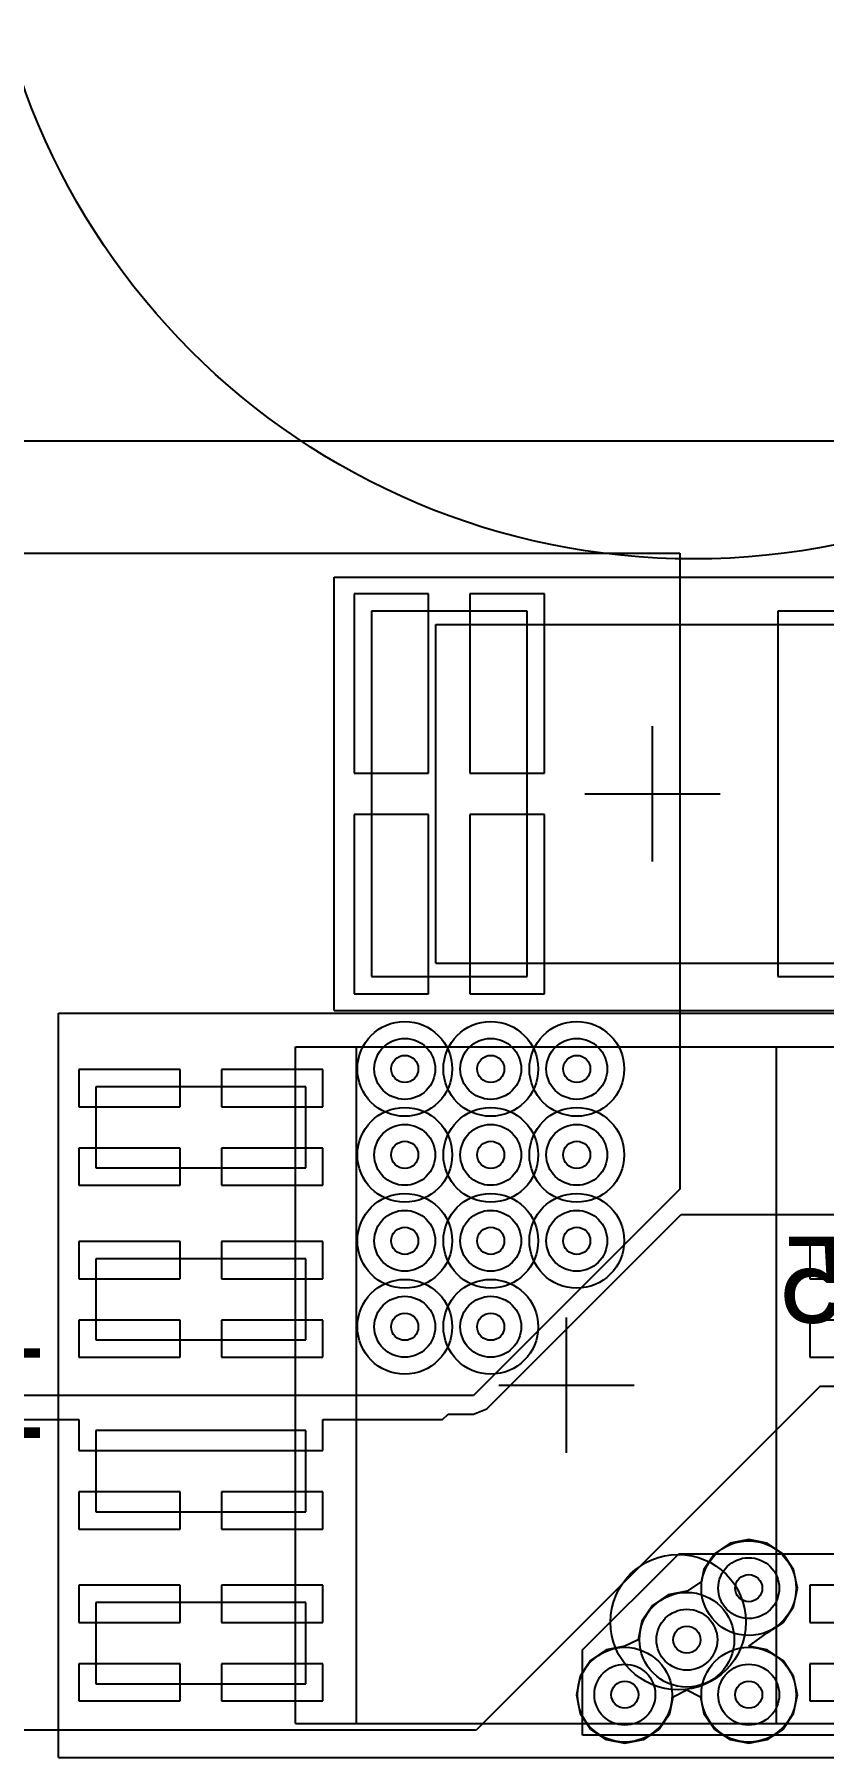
# Model space of a CAD drawing. Extents: x 28 to 300, y 18 to 330.
# Drawn here: x 232.68 to 238.51, y 115.53 to 128.26 of the extents above; entities that cross this region are included whole.
import ezdxf

# ---------------------------------------------------------------- set-up
doc = ezdxf.new("R2010")
doc.units = 0
for name, color, linetype in [('BOTTOMLAYER', 5, 'CONTINUOUS'), ('BOTTOMOVERLAY', 54, 'CONTINUOUS'), ('DRILLDRAWING', 1, 'CONTINUOUS'), ('INTERNALPLANE1', 76, 'CONTINUOUS'), ('INTERNALPLANE6', 136, 'CONTINUOUS'), ('MECHANICAL14', 56, 'CONTINUOUS'), ('MECHANICAL15', 56, 'CONTINUOUS'), ('MIDLAYER1', 16, 'CONTINUOUS'), ('MIDLAYER3', 90, 'CONTINUOUS'), ('MULTILAYER', 9, 'CONTINUOUS'), ('TOPLAYER', 1, 'CONTINUOUS'), ('TOPOVERLAY', 2, 'CONTINUOUS'), ('TOPPASTE', 8, 'CONTINUOUS'), ('TOPSOLDER', 216, 'CONTINUOUS'), ('VIAHOLELAYER', 16, 'CONTINUOUS')]:
    doc.layers.add(name, color=color, linetype=linetype)

msp = doc.modelspace()

# ---------------------------------------------------------------- linework, layer by layer
at = {"layer": 'BOTTOMLAYER'}
for p, q in [((237.817, 117.116), (237.701, 117.038)), ((237.955, 117.143), (237.817, 117.116)), ((238.092, 117.116), (237.955, 117.143)), ((238.209, 117.038), (238.092, 117.116)), ((237.701, 117.038), (237.623, 116.921)), ((238.286, 116.921), (238.209, 117.038)), ((237.623, 116.921), (237.605, 116.832)), ((238.314, 116.784), (238.286, 116.921)), ((237.36, 116.735), (237.244, 116.657)), ((237.498, 116.762), (237.36, 116.735)), ((237.5, 116.762), (237.498, 116.762)), ((237.605, 116.832), (237.5, 116.762)), ((238.286, 116.647), (238.314, 116.784)), ((237.244, 116.657), (237.166, 116.54)), ((238.209, 116.53), (238.286, 116.647)), ((237.166, 116.54), (237.139, 116.403)), ((238.092, 116.453), (238.209, 116.53)), ((237.04, 116.356), (236.903, 116.328)), ((237.139, 116.403), (237.04, 116.356)), ((237.04, 116.356), (237.04, 116.356)), ((237.04, 116.356), (237.04, 116.356)), ((237.139, 116.403), (237.139, 116.403)), ((237.955, 116.356), (238.092, 116.453)), ((238.092, 116.328), (237.955, 116.356)), ((238.092, 116.453), (238.092, 116.453)), ((236.787, 116.25), (236.709, 116.134)), ((236.903, 116.328), (236.787, 116.25)), ((238.209, 116.25), (238.092, 116.328)), ((238.286, 116.134), (238.209, 116.25)), ((236.709, 116.134), (236.682, 115.997)), ((238.314, 115.997), (238.286, 116.134)), ((236.682, 115.997), (236.709, 115.859)), ((237.372, 115.859), (237.396, 115.982)), ((237.396, 115.982), (237.498, 116.032)), ((237.498, 116.032), (237.599, 115.982)), ((237.599, 115.982), (237.623, 115.859)), ((238.286, 115.859), (238.314, 115.997)), ((236.709, 115.859), (236.787, 115.743)), ((237.294, 115.743), (237.372, 115.859)), ((237.623, 115.859), (237.701, 115.743)), ((238.209, 115.743), (238.286, 115.859)), ((236.787, 115.743), (236.903, 115.665)), ((237.178, 115.665), (237.294, 115.743)), ((237.701, 115.743), (237.817, 115.665)), ((238.092, 115.665), (238.209, 115.743)), ((236.903, 115.665), (237.04, 115.638)), ((237.04, 115.638), (237.178, 115.665)), ((237.817, 115.665), (237.955, 115.638)), ((237.955, 115.638), (238.092, 115.665))]:
    msp.add_line(p, q, dxfattribs=at)
for centre in [(235.415, 120.62), (236.05, 120.62), (236.685, 120.62), (235.415, 119.985), (236.05, 119.985), (236.685, 119.985), (235.415, 119.35), (236.05, 119.35), (236.685, 119.35), (235.415, 118.715), (236.05, 118.715), (237.955, 116.784), (237.498, 116.403), (237.04, 115.997), (237.955, 115.997)]:
    msp.add_circle(centre, 0.225, dxfattribs=at)
at = {"layer": 'DRILLDRAWING'}
for centre in [(235.415, 120.62), (236.05, 120.62), (236.685, 120.62), (235.415, 119.985), (236.05, 119.985), (236.685, 119.985), (235.415, 119.35), (236.05, 119.35), (236.685, 119.35), (235.415, 118.715), (236.05, 118.715), (237.955, 116.784), (237.498, 116.403), (237.04, 115.997), (237.955, 115.997)]:
    msp.add_circle(centre, 0.1, dxfattribs=at)
at = {"layer": 'INTERNALPLANE1'}
for centre in [(235.415, 120.62), (236.05, 120.62), (236.685, 120.62), (235.415, 119.985), (236.05, 119.985), (236.685, 119.985), (235.415, 119.35), (236.05, 119.35), (236.685, 119.35), (235.415, 118.715), (236.05, 118.715), (237.955, 116.784), (237.498, 116.403), (237.04, 115.997), (237.955, 115.997)]:
    msp.add_circle(centre, 0.35, dxfattribs=at)
at = {"layer": 'INTERNALPLANE6'}
for centre in [(235.415, 120.62), (236.05, 120.62), (236.685, 120.62), (235.415, 119.985), (236.05, 119.985), (236.685, 119.985), (235.415, 119.35), (236.05, 119.35), (236.685, 119.35), (235.415, 118.715), (236.05, 118.715)]:
    msp.add_circle(centre, 0.35, dxfattribs=at)
at = {"layer": 'MECHANICAL14'}
for p, q in [((235.644, 121.402), (235.644, 123.902)), ((235.644, 123.902), (238.844, 123.902)), ((235.644, 121.402), (238.844, 121.402)), ((234.609, 120.783), (238.609, 120.783)), ((234.609, 115.783), (234.609, 120.783)), ((234.609, 115.783), (238.609, 115.783))]:
    msp.add_line(p, q, dxfattribs=at)
for centre, radius in [((237.548, 129.637), 5.25), ((237.434, 116.533), 0.5)]:
    msp.add_circle(centre, radius, dxfattribs=at)
at = {"layer": 'MECHANICAL15'}
for p, q in [((234.894, 124.252), (239.594, 124.252)), ((234.894, 121.052), (234.894, 124.252)), ((237.244, 122.152), (237.244, 123.152)), ((237.244, 122.152), (237.244, 123.152)), ((236.744, 122.652), (237.744, 122.652)), ((236.744, 122.652), (237.744, 122.652)), ((232.859, 115.533), (232.859, 121.033)), ((232.859, 121.033), (240.359, 121.033)), ((234.894, 121.052), (239.594, 121.052)), ((236.609, 117.783), (236.609, 118.783)), ((236.109, 118.283), (237.109, 118.283)), ((232.859, 115.533), (240.359, 115.533))]:
    msp.add_line(p, q, dxfattribs=at)
at = {"layer": 'MIDLAYER1'}
for centre in [(235.415, 120.62), (236.05, 120.62), (236.685, 120.62), (235.415, 119.985), (236.05, 119.985), (236.685, 119.985), (235.415, 119.35), (236.05, 119.35), (236.685, 119.35), (235.415, 118.715), (236.05, 118.715), (237.955, 116.784), (237.498, 116.403), (237.04, 115.997), (237.955, 115.997)]:
    msp.add_circle(centre, 0.225, dxfattribs=at)
at = {"layer": 'MIDLAYER3'}
msp.add_line((210.542, 125.261), (242.547, 125.261), dxfattribs=at)
for centre in [(235.415, 120.62), (236.05, 120.62), (236.685, 120.62), (235.415, 119.985), (236.05, 119.985), (236.685, 119.985), (235.415, 119.35), (236.05, 119.35), (236.685, 119.35), (235.415, 118.715), (236.05, 118.715), (237.955, 116.784), (237.498, 116.403), (237.04, 115.997), (237.955, 115.997)]:
    msp.add_circle(centre, 0.225, dxfattribs=at)
at = {"layer": 'MULTILAYER'}
for centre in [(235.415, 120.62), (236.05, 120.62), (236.685, 120.62), (235.415, 119.985), (236.05, 119.985), (236.685, 119.985), (235.415, 119.35), (236.05, 119.35), (236.685, 119.35), (235.415, 118.715), (236.05, 118.715), (237.955, 116.784), (237.498, 116.403), (237.04, 115.997), (237.955, 115.997)]:
    msp.add_circle(centre, 0.225, dxfattribs=at)
at = {"layer": 'TOPLAYER'}
for p, q in [((232.113, 124.43), (237.447, 124.43)), ((237.447, 124.43), (237.447, 119.731)), ((235.591, 124.129), (235.042, 124.129)), ((235.042, 124.129), (235.042, 122.804)), ((235.591, 122.804), (235.591, 124.129)), ((236.446, 124.129), (235.896, 124.129)), ((235.896, 124.129), (235.896, 122.804)), ((236.446, 122.804), (236.446, 124.129)), ((236.319, 124.002), (235.169, 124.002)), ((235.169, 124.002), (235.169, 121.302)), ((236.319, 121.302), (236.319, 124.002)), ((239.319, 124.002), (238.169, 124.002)), ((238.169, 124.002), (238.169, 121.302)), ((235.042, 122.804), (235.591, 122.804)), ((235.896, 122.804), (236.446, 122.804)), ((235.591, 122.499), (235.042, 122.499)), ((235.042, 122.499), (235.042, 121.175)), ((235.591, 121.175), (235.591, 122.499)), ((236.446, 122.499), (235.896, 122.499)), ((235.896, 122.499), (235.896, 121.175)), ((236.446, 121.175), (236.446, 122.499)), ((235.169, 121.302), (236.319, 121.302)), ((238.169, 121.302), (239.319, 121.302)), ((235.042, 121.175), (235.591, 121.175)), ((235.896, 121.175), (236.446, 121.175)), ((233.756, 120.615), (233.007, 120.615)), ((233.007, 120.615), (233.007, 120.34)), ((233.756, 120.34), (233.756, 120.615)), ((234.811, 120.615), (234.061, 120.615)), ((234.061, 120.615), (234.061, 120.34)), ((234.811, 120.34), (234.811, 120.615)), ((234.684, 120.488), (233.134, 120.488)), ((233.134, 120.488), (233.134, 119.888)), ((234.684, 119.888), (234.684, 120.488)), ((233.007, 120.34), (233.756, 120.34)), ((234.061, 120.34), (234.811, 120.34)), ((233.756, 120.035), (233.007, 120.035)), ((233.007, 120.035), (233.007, 119.761)), ((233.756, 119.761), (233.756, 120.035)), ((234.811, 120.035), (234.061, 120.035)), ((234.061, 120.035), (234.061, 119.761)), ((234.811, 119.761), (234.811, 120.035)), ((233.134, 119.888), (234.684, 119.888)), ((233.007, 119.761), (233.756, 119.761)), ((234.061, 119.761), (234.811, 119.761)), ((237.447, 119.731), (235.923, 118.207)), ((236.02, 118.109), (237.456, 119.545)), ((237.456, 119.545), (240.495, 119.545)), ((233.756, 119.345), (233.007, 119.345)), ((233.007, 119.345), (233.007, 119.07)), ((233.756, 119.07), (233.756, 119.345)), ((234.811, 119.345), (234.061, 119.345)), ((234.061, 119.345), (234.061, 119.07)), ((234.811, 119.07), (234.811, 119.345)), ((239.156, 119.345), (238.407, 119.345)), ((238.407, 119.345), (238.407, 119.07)), ((234.684, 119.218), (233.134, 119.218)), ((233.134, 119.218), (233.134, 118.618)), ((234.684, 118.618), (234.684, 119.218)), ((233.007, 119.07), (233.756, 119.07)), ((234.061, 119.07), (234.811, 119.07)), ((238.407, 119.07), (239.156, 119.07)), ((233.756, 118.765), (233.007, 118.765)), ((233.007, 118.765), (233.007, 118.491)), ((233.756, 118.491), (233.756, 118.765)), ((234.811, 118.765), (234.061, 118.765)), ((234.061, 118.765), (234.061, 118.491)), ((234.811, 118.491), (234.811, 118.765)), ((239.156, 118.765), (238.407, 118.765)), ((238.407, 118.765), (238.407, 118.491)), ((233.134, 118.618), (234.684, 118.618)), ((233.007, 118.491), (233.756, 118.491)), ((234.061, 118.491), (234.811, 118.491)), ((238.407, 118.491), (239.156, 118.491)), ((238.481, 118.275), (235.941, 115.735)), ((240.495, 118.275), (238.481, 118.275)), ((235.923, 118.207), (232.113, 118.207)), ((231.877, 118.029), (233.007, 118.029)), ((233.007, 118.029), (233.007, 117.8)), ((234.811, 117.8), (234.811, 118.029)), ((234.811, 118.029), (235.694, 118.029)), ((235.694, 118.029), (235.735, 118.069)), ((235.735, 118.069), (235.923, 118.069)), ((235.923, 118.069), (236.02, 118.109)), ((234.684, 117.948), (233.134, 117.948)), ((233.134, 117.948), (233.134, 117.348)), ((234.684, 117.348), (234.684, 117.948)), ((233.007, 117.8), (234.811, 117.8)), ((233.756, 117.495), (233.007, 117.495)), ((233.007, 117.495), (233.007, 117.221)), ((233.756, 117.221), (233.756, 117.495)), ((234.811, 117.495), (234.061, 117.495)), ((234.061, 117.495), (234.061, 117.221)), ((234.811, 117.221), (234.811, 117.495)), ((233.134, 117.348), (234.684, 117.348)), ((233.007, 117.221), (233.756, 117.221)), ((234.061, 117.221), (234.811, 117.221)), ((236.728, 116.328), (237.438, 117.038)), ((237.438, 117.038), (240.692, 117.038)), ((233.756, 116.805), (233.007, 116.805)), ((233.007, 116.805), (233.007, 116.53)), ((233.756, 116.53), (233.756, 116.805)), ((234.811, 116.805), (234.061, 116.805)), ((234.061, 116.805), (234.061, 116.53)), ((234.811, 116.53), (234.811, 116.805)), ((239.156, 116.805), (238.407, 116.805)), ((238.407, 116.805), (238.407, 116.53)), ((234.684, 116.678), (233.134, 116.678)), ((233.134, 116.678), (233.134, 116.078)), ((234.684, 116.078), (234.684, 116.678)), ((233.007, 116.53), (233.756, 116.53)), ((234.061, 116.53), (234.811, 116.53)), ((238.407, 116.53), (239.156, 116.53)), ((233.756, 116.225), (233.007, 116.225)), ((233.007, 116.225), (233.007, 115.951)), ((233.756, 115.951), (233.756, 116.225)), ((234.811, 116.225), (234.061, 116.225)), ((234.061, 116.225), (234.061, 115.951)), ((234.811, 115.951), (234.811, 116.225)), ((236.728, 115.697), (236.728, 116.328)), ((239.156, 116.225), (238.407, 116.225)), ((238.407, 116.225), (238.407, 115.951)), ((233.134, 116.078), (234.684, 116.078)), ((233.007, 115.951), (233.756, 115.951)), ((234.061, 115.951), (234.811, 115.951)), ((238.407, 115.951), (239.156, 115.951)), ((235.941, 115.735), (226.626, 115.735)), ((241.046, 115.697), (236.728, 115.697))]:
    msp.add_line(p, q, dxfattribs=at)
for centre in [(235.415, 120.62), (236.05, 120.62), (236.685, 120.62), (235.415, 119.985), (236.05, 119.985), (236.685, 119.985), (235.415, 119.35), (236.05, 119.35), (236.685, 119.35), (235.415, 118.715), (236.05, 118.715), (237.955, 116.784), (237.498, 116.403), (237.04, 115.997), (237.955, 115.997)]:
    msp.add_circle(centre, 0.225, dxfattribs=at)
at = {"layer": 'TOPOVERLAY'}
for p, q in [((236.694, 123.902), (237.794, 123.902)), ((236.694, 121.402), (237.794, 121.402)), ((235.059, 115.783), (235.059, 120.783)), ((235.059, 120.783), (238.159, 120.783)), ((238.159, 115.783), (238.159, 120.783)), ((235.059, 115.783), (238.159, 115.783))]:
    msp.add_line(p, q, dxfattribs=at)
for centre, radius in [((237.548, 129.637), 5.25), ((237.434, 116.533), 0.5)]:
    msp.add_circle(centre, radius, dxfattribs=at)
at = {"layer": 'TOPPASTE'}
for p, q in [((236.319, 124.002), (235.169, 124.002)), ((235.169, 124.002), (235.169, 121.302)), ((236.319, 121.302), (236.319, 124.002)), ((239.319, 124.002), (238.169, 124.002)), ((238.169, 124.002), (238.169, 121.302)), ((235.169, 121.302), (236.319, 121.302)), ((238.169, 121.302), (239.319, 121.302)), ((234.684, 120.488), (233.134, 120.488)), ((233.134, 120.488), (233.134, 119.888)), ((234.684, 119.888), (234.684, 120.488)), ((233.134, 119.888), (234.684, 119.888)), ((234.684, 119.218), (233.134, 119.218)), ((233.134, 119.218), (233.134, 118.618)), ((234.684, 118.618), (234.684, 119.218)), ((233.134, 118.618), (234.684, 118.618)), ((234.684, 117.948), (233.134, 117.948)), ((233.134, 117.948), (233.134, 117.348)), ((234.684, 117.348), (234.684, 117.948)), ((233.134, 117.348), (234.684, 117.348)), ((234.684, 116.678), (233.134, 116.678)), ((233.134, 116.678), (233.134, 116.078)), ((234.684, 116.078), (234.684, 116.678)), ((233.134, 116.078), (234.684, 116.078))]:
    msp.add_line(p, q, dxfattribs=at)
at = {"layer": 'TOPSOLDER'}
for p, q in [((236.319, 124.002), (235.169, 124.002)), ((235.169, 124.002), (235.169, 121.302)), ((236.319, 121.302), (236.319, 124.002)), ((239.319, 124.002), (238.169, 124.002)), ((238.169, 124.002), (238.169, 121.302)), ((235.169, 121.302), (236.319, 121.302)), ((238.169, 121.302), (239.319, 121.302)), ((234.684, 120.488), (233.134, 120.488)), ((233.134, 120.488), (233.134, 119.888)), ((234.684, 119.888), (234.684, 120.488)), ((233.134, 119.888), (234.684, 119.888)), ((234.684, 119.218), (233.134, 119.218)), ((233.134, 119.218), (233.134, 118.618)), ((234.684, 118.618), (234.684, 119.218)), ((233.134, 118.618), (234.684, 118.618)), ((234.684, 117.948), (233.134, 117.948)), ((233.134, 117.948), (233.134, 117.348)), ((234.684, 117.348), (234.684, 117.948)), ((233.134, 117.348), (234.684, 117.348)), ((234.684, 116.678), (233.134, 116.678)), ((233.134, 116.678), (233.134, 116.078)), ((234.684, 116.078), (234.684, 116.678)), ((233.134, 116.078), (234.684, 116.078))]:
    msp.add_line(p, q, dxfattribs=at)
at = {"layer": 'VIAHOLELAYER'}
for centre in [(235.415, 120.62), (236.05, 120.62), (236.685, 120.62), (235.415, 119.985), (236.05, 119.985), (236.685, 119.985), (235.415, 119.35), (236.05, 119.35), (236.685, 119.35), (235.415, 118.715), (236.05, 118.715), (237.955, 116.784), (237.498, 116.403), (237.04, 115.997), (237.955, 115.997)]:
    msp.add_circle(centre, 0.1, dxfattribs=at)

# ---------------------------------------------------------------- texts
at = {"layer": 'BOTTOMOVERLAY', "text_generation_flag": 2}
msp.add_text('C5', height=0.635, rotation=360, dxfattribs=at).set_placement((239.268, 118.745))
at = {"layer": 'TOPOVERLAY'}
msp.add_text('T4', height=0.635, rotation=90, dxfattribs=at).set_placement((232.722, 117.673))

doc.saveas('drawing.dxf')
